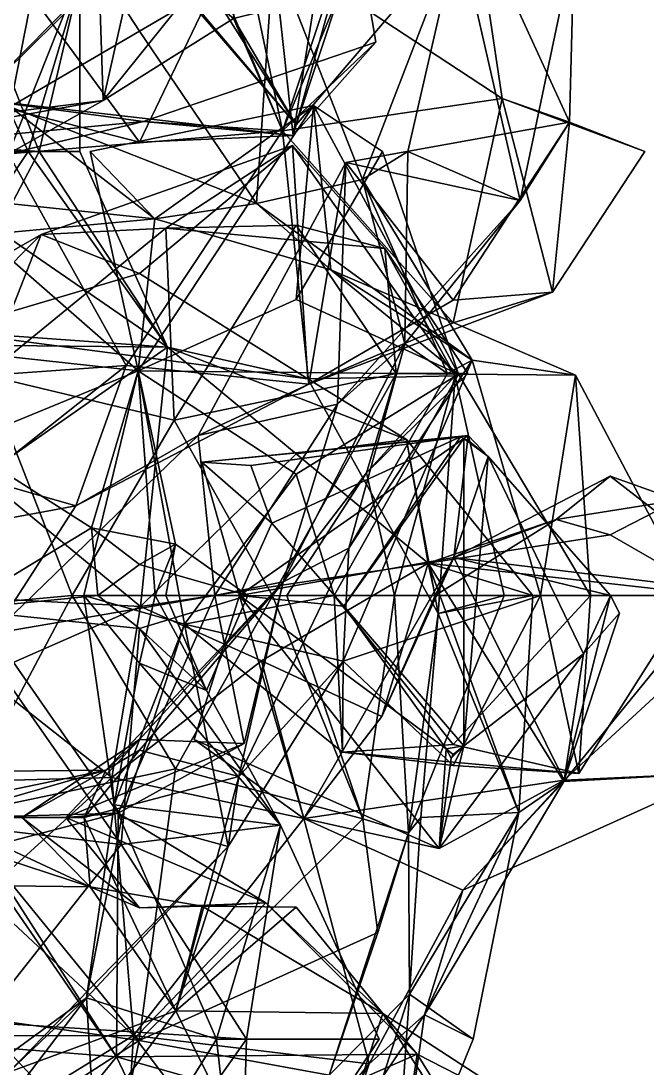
# Model space of a CAD drawing. Extents: x 290034 to 295698, y 4553723 to 4561693.
# Drawn here: x 294484.4 to 294534.7, y 4559047.2 to 4559131.2 of the extents above; entities that cross this region are included whole.
import ezdxf

# ---------------------------------------------------------------- set-up
doc = ezdxf.new("R2010")
doc.units = 0
doc.layers.add('Au_ppm_Pref_-_0_2', color=7, linetype='CONTINUOUS')

msp = doc.modelspace()

# ---------------------------------------------------------------- linework, layer by layer
at = {"layer": 'Au_ppm_Pref_-_0_2'}
for points in [[(294504.049, 4559142.521, 1887.945), (294493.946, 4559121.485, 1888.456), (294481.57, 4559138.291, 1888.799)], [(294504.049, 4559142.521, 1887.945), (294506.286, 4559122.025, 1882.459), (294493.946, 4559121.485, 1888.456)], [(294504.049, 4559142.521, 1887.945), (294508.908, 4559138.554, 1882.766), (294506.286, 4559122.025, 1882.459)], [(294486.884, 4559141.243, 1839.541), (294471.473, 4559135.359, 1837.601), (294483.584, 4559124.329, 1834.427)], [(294493.946, 4559130.393, 1837.972), (294486.884, 4559141.243, 1839.541), (294483.584, 4559124.329, 1834.427)], [(294504.713, 4559136.713, 1842.663), (294486.884, 4559141.243, 1839.541), (294493.946, 4559130.393, 1837.972)], [(294496.619, 4559138.554, 1859.009), (294520.898, 4559139.694, 1859.763), (294506.545, 4559122.886, 1859.725)], [(294505.439, 4559122.411, 1870.346), (294511.214, 4559139.666, 1876.82), (294498.616, 4559138.554, 1870.887)], [(294512.937, 4559129.515, 1876.827), (294511.214, 4559139.666, 1876.82), (294505.439, 4559122.411, 1870.346)], [(294506.286, 4559122.025, 1882.459), (294508.908, 4559138.554, 1882.766), (294511.214, 4559139.666, 1876.82)], [(294512.937, 4559129.515, 1876.827), (294506.286, 4559122.025, 1882.459), (294511.214, 4559139.666, 1876.82)], [(294510.081, 4559133.554, 1864.948), (294506.545, 4559122.886, 1859.725), (294520.898, 4559139.694, 1859.763)], [(294510.081, 4559133.554, 1864.948), (294520.898, 4559139.694, 1859.763), (294523.077, 4559124.996, 1866.342)], [(294523.077, 4559124.996, 1866.342), (294520.898, 4559139.694, 1859.763), (294528.499, 4559123.107, 1858.776)], [(294528.499, 4559123.107, 1858.776), (294520.898, 4559139.694, 1859.763), (294528.863, 4559137.47, 1853.689)], [(294476.69, 4559138.554, 1853.737), (294493.012, 4559137.232, 1859.009), (294478.56, 4559122.595, 1859.292)], [(294490.591, 4559138.554, 1869.306), (294482.314, 4559138.554, 1870.887), (294483.437, 4559120.567, 1869.846)], [(294491.046, 4559124.837, 1864.948), (294490.591, 4559138.554, 1869.306), (294483.437, 4559120.567, 1869.846)], [(294491.046, 4559124.837, 1864.948), (294502.08, 4559138.554, 1867.053), (294490.591, 4559138.554, 1869.306)], [(294491.046, 4559124.837, 1864.948), (294501.507, 4559131.429, 1864.948), (294502.08, 4559138.554, 1867.053)], [(294496.619, 4559138.554, 1859.009), (294506.545, 4559122.886, 1859.725), (294498.091, 4559132.693, 1859.009)], [(294505.439, 4559122.411, 1870.346), (294498.616, 4559138.554, 1870.887), (294502.08, 4559138.554, 1867.053)], [(294505.439, 4559122.411, 1870.346), (294502.08, 4559138.554, 1867.053), (294501.507, 4559131.429, 1864.948)], [(294511.874, 4559118.493, 1842.141), (294519.584, 4559138.491, 1847.048), (294504.713, 4559136.713, 1842.663)], [(294515.505, 4559120.736, 1847.13), (294519.584, 4559138.491, 1847.048), (294511.874, 4559118.493, 1842.141)], [(294515.505, 4559120.736, 1847.13), (294524.538, 4559116.819, 1853.044), (294519.584, 4559138.491, 1847.048)], [(294524.538, 4559116.819, 1853.044), (294528.863, 4559137.47, 1853.689), (294519.584, 4559138.491, 1847.048)], [(294478.56, 4559122.595, 1859.292), (294493.012, 4559137.232, 1859.009), (294493.946, 4559137.79, 1859.263)], [(294478.56, 4559122.595, 1859.292), (294493.946, 4559137.79, 1859.263), (294491.046, 4559124.837, 1864.948)], [(294480.166, 4559125.031, 1882.543), (294481.57, 4559138.291, 1888.799), (294493.946, 4559121.485, 1888.456)], [(294491.046, 4559124.837, 1864.948), (294493.946, 4559137.79, 1859.263), (294501.507, 4559131.429, 1864.948)], [(294493.946, 4559137.79, 1859.263), (294498.091, 4559132.693, 1859.009), (294506.545, 4559122.886, 1859.725)], [(294493.946, 4559137.79, 1859.263), (294506.545, 4559122.886, 1859.725), (294501.507, 4559131.429, 1864.948)], [(294528.863, 4559137.47, 1853.689), (294524.538, 4559116.819, 1853.044), (294528.499, 4559123.107, 1858.776)], [(294477.36, 4559120.736, 1908.403), (294477.894, 4559136.416, 1911.506), (294485.026, 4559120.736, 1908.257)], [(294477.894, 4559136.416, 1911.506), (294489.161, 4559134.668, 1906.523), (294485.026, 4559120.736, 1908.257)], [(294503.367, 4559116.577, 1836.689), (294504.713, 4559136.713, 1842.663), (294493.946, 4559130.393, 1837.972)], [(294503.367, 4559116.577, 1836.689), (294511.874, 4559118.493, 1842.141), (294504.713, 4559136.713, 1842.663)], [(294480.379, 4559134.802, 1902.291), (294471.033, 4559121.844, 1902.031), (294485.895, 4559120.736, 1904.379)], [(294489.161, 4559134.668, 1906.523), (294480.379, 4559134.802, 1902.291), (294485.895, 4559120.736, 1904.379)], [(294489.161, 4559134.668, 1906.523), (294489.17, 4559120.736, 1906.523), (294485.026, 4559120.736, 1908.257)], [(294489.17, 4559120.736, 1906.523), (294489.161, 4559134.668, 1906.523), (294485.895, 4559120.736, 1904.379)], [(294505.439, 4559122.411, 1870.346), (294501.507, 4559131.429, 1864.948), (294510.081, 4559133.554, 1864.948)], [(294501.507, 4559131.429, 1864.948), (294506.545, 4559122.886, 1859.725), (294510.081, 4559133.554, 1864.948)], [(294505.439, 4559122.411, 1870.346), (294510.081, 4559133.554, 1864.948), (294523.077, 4559124.996, 1866.342)], [(294503.367, 4559116.577, 1836.689), (294493.946, 4559130.393, 1837.972), (294483.584, 4559124.329, 1834.427)], [(294494.286, 4559123.16, 1876.476), (294506.286, 4559122.025, 1882.459), (294512.937, 4559129.515, 1876.827)], [(294494.286, 4559123.16, 1876.476), (294512.937, 4559129.515, 1876.827), (294505.439, 4559122.411, 1870.346)], [(294465.261, 4559120.372, 1877.2), (294480.166, 4559125.031, 1882.543), (294494.286, 4559123.16, 1876.476)], [(294506.286, 4559122.025, 1882.459), (294480.166, 4559125.031, 1882.543), (294493.946, 4559121.485, 1888.456)], [(294480.166, 4559125.031, 1882.543), (294506.286, 4559122.025, 1882.459), (294494.286, 4559123.16, 1876.476)], [(294523.077, 4559124.996, 1866.342), (294519.145, 4559106.998, 1869.527), (294505.439, 4559122.411, 1870.346)], [(294523.077, 4559124.996, 1866.342), (294527.129, 4559109.445, 1864.948), (294519.145, 4559106.998, 1869.527)], [(294523.077, 4559124.996, 1866.342), (294534.54, 4559120.736, 1864.948), (294527.129, 4559109.445, 1864.948)], [(294534.54, 4559120.736, 1864.948), (294523.077, 4559124.996, 1866.342), (294528.499, 4559123.107, 1858.776)], [(294491.046, 4559124.837, 1864.948), (294483.437, 4559120.567, 1869.846), (294468.347, 4559121.997, 1865.216)], [(294468.347, 4559121.997, 1865.216), (294478.56, 4559122.595, 1859.292), (294491.046, 4559124.837, 1864.948)], [(294495.184, 4559115.342, 1829.081), (294483.584, 4559124.329, 1834.427), (294469.385, 4559118.047, 1829.237)], [(294503.367, 4559116.577, 1836.689), (294483.584, 4559124.329, 1834.427), (294495.184, 4559115.342, 1829.081)], [(294490.003, 4559120.736, 1823.373), (294507.931, 4559124.443, 1823.296), (294495.184, 4559115.342, 1829.081)], [(294507.931, 4559124.443, 1823.296), (294490.003, 4559120.736, 1823.373), (294493.852, 4559103.139, 1823.271)], [(294506.545, 4559108.867, 1819.416), (294507.931, 4559124.443, 1823.296), (294493.852, 4559103.139, 1823.271)], [(294495.184, 4559115.342, 1829.081), (294507.931, 4559124.443, 1823.296), (294509.317, 4559111.246, 1830.782)], [(294513.472, 4559120.736, 1820.108), (294507.931, 4559124.443, 1823.296), (294506.545, 4559108.867, 1819.416)], [(294507.931, 4559124.443, 1823.296), (294519.571, 4559102.865, 1823.053), (294509.317, 4559111.246, 1830.782)], [(294507.931, 4559124.443, 1823.296), (294513.472, 4559120.736, 1820.108), (294519.571, 4559102.865, 1823.053)], [(294465.261, 4559120.372, 1877.2), (294494.286, 4559123.16, 1876.476), (294483.437, 4559120.567, 1869.846)], [(294494.286, 4559123.16, 1876.476), (294505.439, 4559122.411, 1870.346), (294483.437, 4559120.567, 1869.846)], [(294519.145, 4559108.8, 1860.969), (294528.499, 4559123.107, 1858.776), (294510.528, 4559119.863, 1859.009)], [(294524.538, 4559116.819, 1853.044), (294510.528, 4559119.863, 1859.009), (294528.499, 4559123.107, 1858.776)], [(294519.145, 4559108.8, 1860.969), (294527.129, 4559109.445, 1864.948), (294528.499, 4559123.107, 1858.776)], [(294527.129, 4559109.445, 1864.948), (294534.54, 4559120.736, 1864.948), (294528.499, 4559123.107, 1858.776)], [(294485.895, 4559120.736, 1904.379), (294471.033, 4559121.844, 1902.031), (294478.34, 4559106.306, 1900.195)], [(294483.437, 4559120.567, 1869.846), (294505.439, 4559122.411, 1870.346), (294492.897, 4559103.56, 1869.717)], [(294492.897, 4559103.56, 1869.717), (294505.439, 4559122.411, 1870.346), (294507.552, 4559102.07, 1865.231)], [(294505.439, 4559122.411, 1870.346), (294519.145, 4559106.998, 1869.527), (294507.552, 4559102.07, 1865.231)], [(294486.053, 4559114.08, 1894.645), (294506.234, 4559121.213, 1894.577), (294493.946, 4559110.958, 1897.325)], [(294486.053, 4559114.08, 1894.645), (294496.066, 4559114.59, 1889.755), (294506.234, 4559121.213, 1894.577)], [(294507.486, 4559102.478, 1900.69), (294493.946, 4559110.958, 1897.325), (294506.234, 4559121.213, 1894.577)], [(294496.066, 4559114.59, 1889.755), (294513.648, 4559112.962, 1888.705), (294506.234, 4559121.213, 1894.577)], [(294507.486, 4559102.478, 1900.69), (294506.234, 4559121.213, 1894.577), (294519.301, 4559102.731, 1894.704)], [(294519.301, 4559102.731, 1894.704), (294506.234, 4559121.213, 1894.577), (294513.648, 4559112.962, 1888.705)], [(294492.897, 4559103.56, 1869.717), (294469.878, 4559101.916, 1871.222), (294483.437, 4559120.567, 1869.846)], [(294477.36, 4559120.736, 1908.403), (294485.026, 4559120.736, 1908.257), (294481.347, 4559115.266, 1908.347)], [(294485.895, 4559120.736, 1904.379), (294478.34, 4559106.306, 1900.195), (294496.219, 4559105.037, 1907.002)], [(294481.347, 4559115.266, 1908.347), (294485.026, 4559120.736, 1908.257), (294496.219, 4559105.037, 1907.002)], [(294485.026, 4559120.736, 1908.257), (294489.17, 4559120.736, 1906.523), (294496.219, 4559105.037, 1907.002)], [(294489.17, 4559120.736, 1906.523), (294485.895, 4559120.736, 1904.379), (294496.219, 4559105.037, 1907.002)], [(294490.003, 4559120.736, 1823.373), (294495.184, 4559115.342, 1829.081), (294493.852, 4559103.139, 1823.271)], [(294513.472, 4559120.736, 1820.108), (294506.545, 4559108.867, 1819.416), (294519.571, 4559102.865, 1823.053)], [(294515.505, 4559120.736, 1847.13), (294511.874, 4559118.493, 1842.141), (294515.276, 4559105.311, 1847.609)], [(294524.538, 4559116.819, 1853.044), (294515.505, 4559120.736, 1847.13), (294515.276, 4559105.311, 1847.609)], [(294498.678, 4559097.946, 1859.945), (294507.552, 4559102.07, 1865.231), (294510.528, 4559119.863, 1859.009)], [(294510.528, 4559119.863, 1859.009), (294509.87, 4559100.468, 1853.959), (294498.678, 4559097.946, 1859.945)], [(294510.528, 4559119.863, 1859.009), (294507.552, 4559102.07, 1865.231), (294519.145, 4559108.8, 1860.969)], [(294510.528, 4559119.863, 1859.009), (294524.538, 4559116.819, 1853.044), (294509.87, 4559100.468, 1853.959)], [(294503.367, 4559116.577, 1836.689), (294520.682, 4559103.978, 1835.639), (294511.874, 4559118.493, 1842.141)], [(294515.276, 4559105.311, 1847.609), (294511.874, 4559118.493, 1842.141), (294518.698, 4559102.918, 1841.191)], [(294511.874, 4559118.493, 1842.141), (294520.682, 4559103.978, 1835.639), (294518.698, 4559102.918, 1841.191)], [(294495.184, 4559115.342, 1829.081), (294469.385, 4559118.047, 1829.237), (294481.347, 4559114.045, 1825.603)], [(294509.317, 4559111.246, 1830.782), (294503.367, 4559116.577, 1836.689), (294495.184, 4559115.342, 1829.081)], [(294503.367, 4559116.577, 1836.689), (294509.317, 4559111.246, 1830.782), (294520.682, 4559103.978, 1835.639)], [(294509.87, 4559100.468, 1853.959), (294524.538, 4559116.819, 1853.044), (294515.276, 4559105.311, 1847.609)], [(294467.294, 4559105.317, 1906.146), (294481.347, 4559115.266, 1908.347), (294496.219, 4559105.037, 1907.002)], [(294495.184, 4559115.342, 1829.081), (294481.347, 4559114.045, 1825.603), (294493.852, 4559103.139, 1823.271)], [(294486.053, 4559114.08, 1894.645), (294478.34, 4559106.306, 1900.195), (294467.6, 4559103.504, 1894.685)], [(294486.053, 4559114.08, 1894.645), (294467.6, 4559103.504, 1894.685), (294481.621, 4559102.785, 1888.755)], [(294481.347, 4559114.045, 1825.603), (294469.15, 4559105.838, 1822.188), (294493.852, 4559103.139, 1823.271)], [(294486.053, 4559114.08, 1894.645), (294493.946, 4559110.958, 1897.325), (294478.34, 4559106.306, 1900.195)], [(294486.053, 4559114.08, 1894.645), (294481.621, 4559102.785, 1888.755), (294496.066, 4559114.59, 1889.755)], [(294496.066, 4559114.59, 1889.755), (294481.621, 4559102.785, 1888.755), (294496.733, 4559099.165, 1885.331)], [(294496.066, 4559114.59, 1889.755), (294496.733, 4559099.165, 1885.331), (294506.545, 4559114.826, 1884.736)], [(294496.066, 4559114.59, 1889.755), (294506.545, 4559114.826, 1884.736), (294513.648, 4559112.962, 1888.705)], [(294506.545, 4559114.826, 1884.736), (294496.733, 4559099.165, 1885.331), (294514.558, 4559102.918, 1884.928)], [(294506.545, 4559114.826, 1884.736), (294514.558, 4559102.918, 1884.928), (294513.648, 4559112.962, 1888.705)], [(294520.318, 4559102.918, 1888.705), (294519.301, 4559102.731, 1894.704), (294513.648, 4559112.962, 1888.705)], [(294520.318, 4559102.918, 1888.705), (294513.648, 4559112.962, 1888.705), (294514.558, 4559102.918, 1884.928)], [(294478.34, 4559106.306, 1900.195), (294493.946, 4559110.958, 1897.325), (294507.486, 4559102.478, 1900.69)], [(294528.968, 4559102.784, 1828.829), (294520.682, 4559103.978, 1835.639), (294509.317, 4559111.246, 1830.782)], [(294528.968, 4559102.784, 1828.829), (294509.317, 4559111.246, 1830.782), (294519.571, 4559102.865, 1823.053)], [(294519.145, 4559108.8, 1860.969), (294507.552, 4559102.07, 1865.231), (294527.129, 4559109.445, 1864.948)], [(294527.129, 4559109.445, 1864.948), (294507.552, 4559102.07, 1865.231), (294519.145, 4559106.998, 1869.527)], [(294506.545, 4559108.867, 1819.416), (294493.852, 4559103.139, 1823.271), (294519.571, 4559102.865, 1823.053)], [(294493.852, 4559103.139, 1823.271), (294469.15, 4559105.838, 1822.188), (294479.546, 4559097.239, 1818.478)], [(294478.34, 4559106.306, 1900.195), (294507.486, 4559102.478, 1900.69), (294496.219, 4559105.037, 1907.002)], [(294467.294, 4559105.317, 1906.146), (294496.219, 4559105.037, 1907.002), (294481.347, 4559094.661, 1909.71)], [(294481.347, 4559094.661, 1909.71), (294496.219, 4559105.037, 1907.002), (294494.031, 4559084.2, 1912.111)], [(294494.031, 4559084.2, 1912.111), (294496.219, 4559105.037, 1907.002), (294506.545, 4559096.464, 1910.311)], [(294506.545, 4559096.464, 1910.311), (294496.219, 4559105.037, 1907.002), (294515.4, 4559097.622, 1906.523)], [(294496.219, 4559105.037, 1907.002), (294507.486, 4559102.478, 1900.69), (294515.4, 4559097.622, 1906.523)], [(294505.485, 4559086.189, 1847.226), (294509.87, 4559100.468, 1853.959), (294515.276, 4559105.311, 1847.609)], [(294505.485, 4559086.189, 1847.226), (294515.276, 4559105.311, 1847.609), (294510.775, 4559088.9, 1841.191)], [(294515.276, 4559105.311, 1847.609), (294518.698, 4559102.918, 1841.191), (294510.775, 4559088.9, 1841.191)], [(294510.775, 4559088.9, 1841.191), (294520.682, 4559103.978, 1835.639), (294510.319, 4559079.82, 1835.27)], [(294510.319, 4559079.82, 1835.27), (294520.682, 4559103.978, 1835.639), (294526.153, 4559085.1, 1834.824)], [(294510.775, 4559088.9, 1841.191), (294518.698, 4559102.918, 1841.191), (294520.682, 4559103.978, 1835.639)], [(294526.153, 4559085.1, 1834.824), (294520.682, 4559103.978, 1835.639), (294528.968, 4559102.784, 1828.829)], [(294481.347, 4559094.441, 1867.774), (294469.878, 4559101.916, 1871.222), (294492.897, 4559103.56, 1869.717)], [(294493.852, 4559103.139, 1823.271), (294479.546, 4559097.239, 1818.478), (294490.116, 4559090.517, 1817.433)], [(294488.856, 4559092.3, 1864.948), (294481.347, 4559094.441, 1867.774), (294492.897, 4559103.56, 1869.717)], [(294507.552, 4559102.07, 1865.231), (294488.856, 4559092.3, 1864.948), (294492.897, 4559103.56, 1869.717)], [(294493.852, 4559103.139, 1823.271), (294489.478, 4559085.1, 1823.373), (294497.565, 4559082.782, 1828.379)], [(294493.852, 4559103.139, 1823.271), (294495.224, 4559085.1, 1818.036), (294489.478, 4559085.1, 1823.373)], [(294496.851, 4559089.208, 1817.433), (294493.852, 4559103.139, 1823.271), (294490.116, 4559090.517, 1817.433)], [(294506.545, 4559094.831, 1826.616), (294493.852, 4559103.139, 1823.271), (294497.565, 4559082.782, 1828.379)], [(294506.545, 4559094.831, 1826.616), (294519.571, 4559102.865, 1823.053), (294493.852, 4559103.139, 1823.271)], [(294495.224, 4559085.1, 1818.036), (294493.852, 4559103.139, 1823.271), (294496.851, 4559089.208, 1817.433)], [(294481.621, 4559102.785, 1888.755), (294472.149, 4559083.585, 1889.571), (294488.541, 4559085.1, 1886.157)], [(294481.621, 4559102.785, 1888.755), (294488.541, 4559085.1, 1886.157), (294496.733, 4559099.165, 1885.331)], [(294504.641, 4559085.077, 1885.551), (294514.558, 4559102.918, 1884.928), (294496.733, 4559099.165, 1885.331)], [(294504.641, 4559085.077, 1885.551), (294512.193, 4559094.931, 1888.705), (294514.558, 4559102.918, 1884.928)], [(294506.545, 4559094.831, 1826.616), (294509.6, 4559085.1, 1824.812), (294519.571, 4559102.865, 1823.053)], [(294507.486, 4559102.478, 1900.69), (294519.301, 4559102.731, 1894.704), (294517.936, 4559083.656, 1900.905)], [(294517.936, 4559083.656, 1900.905), (294515.4, 4559097.622, 1906.523), (294507.486, 4559102.478, 1900.69)], [(294530.179, 4559085.1, 1824.111), (294519.571, 4559102.865, 1823.053), (294509.6, 4559085.1, 1824.812)], [(294512.193, 4559094.931, 1888.705), (294519.301, 4559102.731, 1894.704), (294520.318, 4559102.918, 1888.705)], [(294512.193, 4559094.931, 1888.705), (294520.318, 4559102.918, 1888.705), (294514.558, 4559102.918, 1884.928)], [(294519.301, 4559102.731, 1894.704), (294512.193, 4559094.931, 1888.705), (294514.441, 4559085.1, 1890.922)], [(294523.228, 4559085.1, 1894.645), (294519.301, 4559102.731, 1894.704), (294514.441, 4559085.1, 1890.922)], [(294517.936, 4559083.656, 1900.905), (294519.301, 4559102.731, 1894.704), (294523.228, 4559085.1, 1894.645)], [(294528.968, 4559102.784, 1828.829), (294519.571, 4559102.865, 1823.053), (294530.179, 4559085.1, 1824.111)], [(294528.968, 4559102.784, 1828.829), (294538.301, 4559085.1, 1829.312), (294526.153, 4559085.1, 1834.824)], [(294528.968, 4559102.784, 1828.829), (294530.179, 4559085.1, 1824.111), (294538.301, 4559085.1, 1829.312)], [(294488.856, 4559092.3, 1864.948), (294507.552, 4559102.07, 1865.231), (294498.678, 4559097.946, 1859.945)], [(294498.678, 4559097.946, 1859.945), (294509.87, 4559100.468, 1853.959), (294500.019, 4559085.1, 1854.098)], [(294505.485, 4559086.189, 1847.226), (294500.019, 4559085.1, 1854.098), (294509.87, 4559100.468, 1853.959)], [(294504.641, 4559085.077, 1885.551), (294496.733, 4559099.165, 1885.331), (294488.541, 4559085.1, 1886.157)], [(294490.116, 4559090.517, 1817.433), (294479.546, 4559097.239, 1818.478), (294479.288, 4559083.969, 1812.842)], [(294488.856, 4559092.3, 1864.948), (294498.678, 4559097.946, 1859.945), (294482.2, 4559082.052, 1860.143)], [(294498.678, 4559097.946, 1859.945), (294500.019, 4559085.1, 1854.098), (294482.2, 4559082.052, 1860.143)], [(294498.974, 4559095.807, 1930.281), (294520.354, 4559097.943, 1929.779), (294519.728, 4559097.823, 1929.956)], [(294520.354, 4559097.943, 1929.779), (294498.974, 4559095.807, 1930.281), (294501.983, 4559085.101, 1930.284)], [(294519.728, 4559097.823, 1929.956), (294502.893, 4559095.535, 1932.037), (294498.974, 4559095.807, 1930.281)], [(294520.354, 4559097.943, 1929.779), (294501.983, 4559085.101, 1930.284), (294519.211, 4559088.133, 1923.615)], [(294502.893, 4559095.535, 1932.037), (294519.728, 4559097.823, 1929.956), (294504.58, 4559090.896, 1932.214)], [(294504.58, 4559090.896, 1932.214), (294519.728, 4559097.823, 1929.956), (294510.373, 4559084.238, 1932.087)], [(294515.4, 4559097.622, 1906.523), (294517.127, 4559087.692, 1912.54), (294506.545, 4559096.464, 1910.311)], [(294519.728, 4559097.823, 1929.956), (294520, 4559097.69, 1929.936), (294510.373, 4559084.238, 1932.087)], [(294520, 4559073.013, 1931.889), (294510.373, 4559084.238, 1932.087), (294520, 4559097.69, 1929.936)], [(294525.534, 4559085.1, 1906.523), (294517.127, 4559087.692, 1912.54), (294515.4, 4559097.622, 1906.523)], [(294525.534, 4559085.1, 1906.523), (294515.4, 4559097.622, 1906.523), (294517.936, 4559083.656, 1900.905)], [(294520.354, 4559097.943, 1929.779), (294519.211, 4559088.133, 1923.615), (294521.964, 4559096.257, 1929.801)], [(294520, 4559097.69, 1929.936), (294519.728, 4559097.823, 1929.956), (294520.354, 4559097.943, 1929.779)], [(294520.357, 4559097.537, 1929.903), (294520, 4559097.69, 1929.936), (294520.354, 4559097.943, 1929.779)], [(294520.357, 4559097.537, 1929.903), (294521.964, 4559096.257, 1929.801), (294520, 4559097.69, 1929.936)], [(294521.964, 4559096.257, 1929.801), (294520, 4559073.013, 1931.889), (294520, 4559097.69, 1929.936)], [(294520.354, 4559097.943, 1929.779), (294521.964, 4559096.257, 1929.801), (294520.357, 4559097.537, 1929.903)], [(294494.031, 4559084.2, 1912.111), (294506.545, 4559096.464, 1910.311), (294517.127, 4559087.692, 1912.54)], [(294498.974, 4559095.807, 1930.281), (294502.893, 4559095.535, 1932.037), (294504.58, 4559090.896, 1932.214)], [(294498.974, 4559095.807, 1930.281), (294504.58, 4559090.896, 1932.214), (294501.983, 4559085.101, 1930.284)], [(294521.964, 4559096.257, 1929.801), (294519.211, 4559088.133, 1923.615), (294531.786, 4559085.088, 1929.444)], [(294521.964, 4559096.257, 1929.801), (294529.6, 4559080.411, 1930.091), (294520, 4559073.013, 1931.889)], [(294531.786, 4559085.088, 1929.444), (294529.6, 4559080.411, 1930.091), (294521.964, 4559096.257, 1929.801)], [(294506.545, 4559094.831, 1826.616), (294497.565, 4559082.782, 1828.379), (294509.6, 4559085.1, 1824.812)], [(294504.641, 4559085.077, 1885.551), (294505.78, 4559085.1, 1888.705), (294512.193, 4559094.931, 1888.705)], [(294514.441, 4559085.1, 1890.922), (294512.193, 4559094.931, 1888.705), (294505.78, 4559085.1, 1888.705)], [(294481.347, 4559094.661, 1909.71), (294494.031, 4559084.2, 1912.111), (294469.499, 4559085.489, 1912.605)], [(294472.234, 4559089.207, 1863.386), (294481.347, 4559094.441, 1867.774), (294488.856, 4559092.3, 1864.948)], [(294527.424, 4559091.209, 1918.402), (294531.744, 4559094.669, 1921.591), (294519.211, 4559088.133, 1923.615)], [(294531.744, 4559094.669, 1921.591), (294544.155, 4559085.1, 1921.678), (294519.211, 4559088.133, 1923.615)], [(294527.424, 4559091.209, 1918.402), (294537.146, 4559092.74, 1918.402), (294531.744, 4559094.669, 1921.591)], [(294537.146, 4559092.74, 1918.402), (294544.155, 4559085.1, 1921.678), (294531.744, 4559094.669, 1921.591)], [(294472.234, 4559089.207, 1863.386), (294488.856, 4559092.3, 1864.948), (294482.2, 4559082.052, 1860.143)], [(294537.146, 4559092.74, 1918.402), (294527.424, 4559091.209, 1918.402), (294531.744, 4559089.967, 1916.779)], [(294537.146, 4559092.74, 1918.402), (294531.744, 4559089.967, 1916.779), (294540.201, 4559085.1, 1913.97)], [(294490.116, 4559090.517, 1817.433), (294479.288, 4559083.969, 1812.842), (294490.61, 4559085.1, 1815.861)], [(294496.851, 4559089.208, 1817.433), (294490.116, 4559090.517, 1817.433), (294493.946, 4559087.586, 1816.605)], [(294490.116, 4559090.517, 1817.433), (294490.61, 4559085.1, 1815.861), (294493.946, 4559087.586, 1816.605)], [(294510.373, 4559084.238, 1932.087), (294501.983, 4559085.101, 1930.284), (294504.58, 4559090.896, 1932.214)], [(294517.708, 4559085.1, 1918.402), (294517.127, 4559087.692, 1912.54), (294527.424, 4559091.209, 1918.402)], [(294527.424, 4559091.209, 1918.402), (294517.127, 4559087.692, 1912.54), (294531.744, 4559089.967, 1916.779)], [(294517.708, 4559085.1, 1918.402), (294527.424, 4559091.209, 1918.402), (294519.211, 4559088.133, 1923.615)], [(294531.744, 4559089.967, 1916.779), (294517.127, 4559087.692, 1912.54), (294540.201, 4559085.1, 1913.97)], [(294496.851, 4559089.208, 1817.433), (294493.946, 4559087.586, 1816.605), (294502.664, 4559085.1, 1813.324)], [(294495.224, 4559085.1, 1818.036), (294496.851, 4559089.208, 1817.433), (294496.064, 4559085.1, 1817.433)], [(294496.851, 4559089.208, 1817.433), (294502.664, 4559085.1, 1813.324), (294496.064, 4559085.1, 1817.433)], [(294505.485, 4559086.189, 1847.226), (294510.775, 4559088.9, 1841.191), (294501.923, 4559070.56, 1839.879)], [(294510.775, 4559088.9, 1841.191), (294510.319, 4559079.82, 1835.27), (294501.923, 4559070.56, 1839.879)], [(294501.983, 4559085.101, 1930.284), (294507.154, 4559067.203, 1924.598), (294519.211, 4559088.133, 1923.615)], [(294513.419, 4559075.379, 1918.402), (294519.211, 4559088.133, 1923.615), (294507.154, 4559067.203, 1924.598)], [(294517.708, 4559085.1, 1918.402), (294519.211, 4559088.133, 1923.615), (294513.419, 4559075.379, 1918.402)], [(294531.786, 4559085.088, 1929.444), (294519.211, 4559088.133, 1923.615), (294528.072, 4559070.28, 1923.919)], [(294519.211, 4559088.133, 1923.615), (294544.155, 4559085.1, 1921.678), (294528.072, 4559070.28, 1923.919)], [(294493.946, 4559087.586, 1816.605), (294490.61, 4559085.1, 1815.861), (294502.664, 4559085.1, 1813.324)], [(294503.749, 4559079.856, 1917.972), (294494.031, 4559084.2, 1912.111), (294517.127, 4559087.692, 1912.54)], [(294513.419, 4559075.379, 1918.402), (294503.749, 4559079.856, 1917.972), (294517.127, 4559087.692, 1912.54)], [(294513.419, 4559075.379, 1918.402), (294517.127, 4559087.692, 1912.54), (294517.708, 4559085.1, 1918.402)], [(294524.41, 4559067.673, 1906.14), (294517.127, 4559087.692, 1912.54), (294525.534, 4559085.1, 1906.523)], [(294517.127, 4559087.692, 1912.54), (294524.41, 4559067.673, 1906.14), (294528.023, 4559070.162, 1913.024)], [(294517.127, 4559087.692, 1912.54), (294528.023, 4559070.162, 1913.024), (294540.201, 4559085.1, 1913.97)], [(294481.347, 4559078.648, 1916.251), (294469.499, 4559085.489, 1912.605), (294494.031, 4559084.2, 1912.111)], [(294505.485, 4559086.189, 1847.226), (294491.264, 4559071.076, 1847.13), (294493.946, 4559073.522, 1849.21)], [(294505.485, 4559086.189, 1847.226), (294493.946, 4559072.669, 1845.334), (294491.264, 4559071.076, 1847.13)], [(294505.485, 4559086.189, 1847.226), (294493.946, 4559073.522, 1849.21), (294502.351, 4559073.214, 1853.069)], [(294505.485, 4559086.189, 1847.226), (294501.923, 4559070.56, 1839.879), (294493.946, 4559072.669, 1845.334)], [(294505.485, 4559086.189, 1847.226), (294502.351, 4559073.214, 1853.069), (294500.019, 4559085.1, 1854.098)], [(294472.149, 4559083.585, 1889.571), (294479.15, 4559067.463, 1887.861), (294488.541, 4559085.1, 1886.157)], [(294488.541, 4559085.1, 1886.157), (294479.15, 4559067.463, 1887.861), (294496.86, 4559071.178, 1885.438)], [(294493.946, 4559082.441, 1816.547), (294490.61, 4559085.1, 1815.861), (294479.288, 4559083.969, 1812.842)], [(294492.236, 4559067.624, 1857.951), (294482.2, 4559082.052, 1860.143), (294500.019, 4559085.1, 1854.098)], [(294504.641, 4559085.077, 1885.551), (294488.541, 4559085.1, 1886.157), (294496.86, 4559071.178, 1885.438)], [(294491.933, 4559068.295, 1823.658), (294497.565, 4559082.782, 1828.379), (294489.478, 4559085.1, 1823.373)], [(294489.478, 4559085.1, 1823.373), (294495.224, 4559085.1, 1818.036), (294493.946, 4559079.667, 1819.245)], [(294489.478, 4559085.1, 1823.373), (294493.946, 4559079.667, 1819.245), (294491.933, 4559068.295, 1823.658)], [(294502.664, 4559085.1, 1813.324), (294490.61, 4559085.1, 1815.861), (294493.946, 4559082.441, 1816.547)], [(294502.351, 4559073.214, 1853.069), (294492.236, 4559067.624, 1857.951), (294500.019, 4559085.1, 1854.098)], [(294495.224, 4559085.1, 1818.036), (294499.344, 4559077.466, 1817.433), (294493.946, 4559079.667, 1819.245)], [(294499.344, 4559077.466, 1817.433), (294502.664, 4559085.1, 1813.324), (294493.946, 4559082.441, 1816.547)], [(294495.224, 4559085.1, 1818.036), (294496.064, 4559085.1, 1817.433), (294499.344, 4559077.466, 1817.433)], [(294499.344, 4559077.466, 1817.433), (294496.064, 4559085.1, 1817.433), (294502.664, 4559085.1, 1813.324)], [(294504.641, 4559085.077, 1885.551), (294496.86, 4559071.178, 1885.438), (294511.88, 4559067.171, 1887.409)], [(294510.252, 4559072.525, 1829.312), (294509.6, 4559085.1, 1824.812), (294497.565, 4559082.782, 1828.379)], [(294498.36, 4559073.524, 1930.281), (294501.983, 4559085.101, 1930.284), (294518.012, 4559064.794, 1930.594)], [(294501.983, 4559085.101, 1930.284), (294498.36, 4559073.524, 1930.281), (294507.154, 4559067.203, 1924.598)], [(294518.588, 4559072.772, 1932.068), (294501.983, 4559085.101, 1930.284), (294510.373, 4559084.238, 1932.087)], [(294518.012, 4559064.794, 1930.594), (294501.983, 4559085.101, 1930.284), (294518.588, 4559072.772, 1932.068)], [(294504.641, 4559085.077, 1885.551), (294511.88, 4559067.171, 1887.409), (294505.78, 4559085.1, 1888.705)], [(294514.441, 4559085.1, 1890.922), (294505.78, 4559085.1, 1888.705), (294511.88, 4559067.171, 1887.409)], [(294510.252, 4559072.525, 1829.312), (294519.145, 4559073.127, 1825.321), (294509.6, 4559085.1, 1824.812)], [(294530.179, 4559085.1, 1824.111), (294509.6, 4559085.1, 1824.812), (294519.145, 4559073.127, 1825.321)], [(294519.145, 4559071.438, 1833.866), (294510.319, 4559079.82, 1835.27), (294526.153, 4559085.1, 1834.824)], [(294515.556, 4559066.049, 1894.695), (294514.441, 4559085.1, 1890.922), (294511.88, 4559067.171, 1887.409)], [(294515.556, 4559066.049, 1894.695), (294523.228, 4559085.1, 1894.645), (294514.441, 4559085.1, 1890.922)], [(294515.556, 4559066.049, 1894.695), (294517.936, 4559083.656, 1900.905), (294523.228, 4559085.1, 1894.645)], [(294524.41, 4559067.673, 1906.14), (294525.534, 4559085.1, 1906.523), (294517.936, 4559083.656, 1900.905)], [(294529.245, 4559070.816, 1829.312), (294519.145, 4559071.438, 1833.866), (294526.153, 4559085.1, 1834.824)], [(294529.245, 4559070.816, 1829.312), (294530.179, 4559085.1, 1824.111), (294519.145, 4559073.127, 1825.321)], [(294538.301, 4559085.1, 1829.312), (294529.245, 4559070.816, 1829.312), (294526.153, 4559085.1, 1834.824)], [(294540.797, 4559070.87, 1918.402), (294540.201, 4559085.1, 1913.97), (294528.023, 4559070.162, 1913.024)], [(294540.797, 4559070.87, 1918.402), (294528.072, 4559070.28, 1923.919), (294544.155, 4559085.1, 1921.678)], [(294531.786, 4559085.088, 1929.444), (294528.072, 4559070.28, 1923.919), (294532.492, 4559083.664, 1929.468)], [(294529.245, 4559070.816, 1829.312), (294538.301, 4559085.1, 1829.312), (294530.179, 4559085.1, 1824.111)], [(294532.492, 4559083.664, 1929.468), (294529.6, 4559080.411, 1930.091), (294531.786, 4559085.088, 1929.444)], [(294479.288, 4559083.969, 1812.842), (294468.495, 4559067.937, 1812.501), (294492.498, 4559065.111, 1812.9)], [(294493.946, 4559082.441, 1816.547), (294479.288, 4559083.969, 1812.842), (294492.498, 4559065.111, 1812.9)], [(294494.031, 4559084.2, 1912.111), (294491.73, 4559070.49, 1919.733), (294481.347, 4559078.648, 1916.251)], [(294503.749, 4559079.856, 1917.972), (294491.73, 4559070.49, 1919.733), (294494.031, 4559084.2, 1912.111)], [(294510.373, 4559084.238, 1932.087), (294520, 4559073.013, 1931.889), (294518.588, 4559072.772, 1932.068)], [(294515.556, 4559066.049, 1894.695), (294516.547, 4559067.282, 1900.584), (294517.936, 4559083.656, 1900.905)], [(294516.547, 4559067.282, 1900.584), (294524.41, 4559067.673, 1906.14), (294517.936, 4559083.656, 1900.905)], [(294528.072, 4559070.28, 1923.919), (294529.6, 4559080.411, 1930.091), (294532.492, 4559083.664, 1929.468)], [(294492.545, 4559067.282, 1829.312), (294497.565, 4559082.782, 1828.379), (294491.933, 4559068.295, 1823.658)], [(294493.946, 4559082.441, 1816.547), (294492.498, 4559065.111, 1812.9), (294505.281, 4559066.658, 1817.433)], [(294501.075, 4559064.944, 1834.492), (294497.565, 4559082.782, 1828.379), (294492.545, 4559067.282, 1829.312)], [(294493.946, 4559082.441, 1816.547), (294505.281, 4559066.658, 1817.433), (294499.344, 4559077.466, 1817.433)], [(294510.319, 4559079.82, 1835.27), (294497.565, 4559082.782, 1828.379), (294501.075, 4559064.944, 1834.492)], [(294510.319, 4559079.82, 1835.27), (294510.252, 4559072.525, 1829.312), (294497.565, 4559082.782, 1828.379)], [(294492.236, 4559067.624, 1857.951), (294480.201, 4559067.282, 1853.609), (294482.2, 4559082.052, 1860.143)], [(294529.6, 4559080.411, 1930.091), (294518.012, 4559064.794, 1930.594), (294520, 4559073.013, 1931.889)], [(294528.072, 4559070.28, 1923.919), (294518.012, 4559064.794, 1930.594), (294529.6, 4559080.411, 1930.091)], [(294503.749, 4559079.856, 1917.972), (294507.154, 4559067.203, 1924.598), (294491.73, 4559070.49, 1919.733)], [(294493.946, 4559079.667, 1819.245), (294505.281, 4559066.658, 1817.433), (294491.933, 4559068.295, 1823.658)], [(294493.946, 4559079.667, 1819.245), (294499.344, 4559077.466, 1817.433), (294505.281, 4559066.658, 1817.433)], [(294501.923, 4559070.56, 1839.879), (294510.319, 4559079.82, 1835.27), (294501.075, 4559064.944, 1834.492)], [(294513.419, 4559075.379, 1918.402), (294507.154, 4559067.203, 1924.598), (294503.749, 4559079.856, 1917.972)], [(294510.252, 4559072.525, 1829.312), (294510.319, 4559079.82, 1835.27), (294519.145, 4559071.438, 1833.866)], [(294491.73, 4559070.49, 1919.733), (294468.675, 4559069.863, 1919.379), (294481.347, 4559078.648, 1916.251)], [(294491.264, 4559071.076, 1847.13), (294484.507, 4559067.282, 1851.58), (294493.946, 4559073.522, 1849.21)], [(294493.946, 4559073.522, 1849.21), (294484.507, 4559067.282, 1851.58), (294488.039, 4559067.282, 1853.069)], [(294493.946, 4559073.522, 1849.21), (294488.039, 4559067.282, 1853.069), (294502.351, 4559073.214, 1853.069)], [(294502.351, 4559073.214, 1853.069), (294488.039, 4559067.282, 1853.069), (294492.236, 4559067.624, 1857.951)], [(294498.36, 4559073.524, 1930.281), (294518.012, 4559064.794, 1930.594), (294507.154, 4559067.203, 1924.598)], [(294510.252, 4559072.525, 1829.312), (294529.245, 4559070.816, 1829.312), (294519.145, 4559073.127, 1825.321)], [(294518.012, 4559064.794, 1930.594), (294518.977, 4559072.044, 1932.036), (294520, 4559073.013, 1931.889)], [(294518.588, 4559072.772, 1932.068), (294520, 4559073.013, 1931.889), (294519.152, 4559072.324, 1932.04)], [(294520, 4559073.013, 1931.889), (294518.977, 4559072.044, 1932.036), (294519.152, 4559072.324, 1932.04)], [(294491.264, 4559071.076, 1847.13), (294493.946, 4559072.669, 1845.334), (294489.525, 4559067.282, 1845.046)], [(294489.525, 4559067.282, 1845.046), (294493.946, 4559072.669, 1845.334), (294501.923, 4559070.56, 1839.879)], [(294529.245, 4559070.816, 1829.312), (294510.252, 4559072.525, 1829.312), (294519.145, 4559071.438, 1833.866)], [(294518.012, 4559064.794, 1930.594), (294518.588, 4559072.772, 1932.068), (294518.977, 4559072.044, 1932.036)], [(294519.152, 4559072.324, 1932.04), (294518.977, 4559072.044, 1932.036), (294518.588, 4559072.772, 1932.068)], [(294493.941, 4559049.378, 1888.687), (294496.86, 4559071.178, 1885.438), (294479.15, 4559067.463, 1887.861)], [(294496.86, 4559071.178, 1885.438), (294493.941, 4559049.378, 1888.687), (294511.88, 4559067.171, 1887.409)], [(294491.73, 4559070.49, 1919.733), (294481.347, 4559061.074, 1922.272), (294468.675, 4559069.863, 1919.379)], [(294491.264, 4559071.076, 1847.13), (294471.301, 4559070.893, 1847.13), (294478.037, 4559067.282, 1851.509)], [(294491.264, 4559071.076, 1847.13), (294472.992, 4559067.282, 1845.129), (294471.301, 4559070.893, 1847.13)], [(294491.264, 4559071.076, 1847.13), (294489.525, 4559067.282, 1845.046), (294472.992, 4559067.282, 1845.129)], [(294491.264, 4559071.076, 1847.13), (294478.037, 4559067.282, 1851.509), (294484.507, 4559067.282, 1851.58)], [(294491.73, 4559070.49, 1919.733), (294493.483, 4559049.768, 1924.784), (294481.347, 4559061.074, 1922.272)], [(294489.525, 4559067.282, 1845.046), (294501.923, 4559070.56, 1839.879), (294496.867, 4559051.752, 1841.178)], [(294491.73, 4559070.49, 1919.733), (294507.154, 4559067.203, 1924.598), (294493.483, 4559049.768, 1924.784)], [(294501.075, 4559064.944, 1834.492), (294496.867, 4559051.752, 1841.178), (294501.923, 4559070.56, 1839.879)], [(294540.797, 4559070.87, 1918.402), (294519.923, 4559061.431, 1918.112), (294528.072, 4559070.28, 1923.919)], [(294519.923, 4559061.431, 1918.112), (294540.797, 4559070.87, 1918.402), (294528.023, 4559070.162, 1913.024)], [(294528.072, 4559070.28, 1923.919), (294519.923, 4559061.431, 1918.112), (294507.154, 4559067.203, 1924.598)], [(294528.072, 4559070.28, 1923.919), (294507.154, 4559067.203, 1924.598), (294518.012, 4559064.794, 1930.594)], [(294528.023, 4559070.162, 1913.024), (294516.855, 4559051.423, 1912.141), (294519.923, 4559061.431, 1918.112)], [(294524.41, 4559067.673, 1906.14), (294516.855, 4559051.423, 1912.141), (294528.023, 4559070.162, 1913.024)], [(294481.211, 4559050.838, 1812.987), (294492.498, 4559065.111, 1812.9), (294468.495, 4559067.937, 1812.501)], [(294500.154, 4559049.464, 1822.643), (294489.703, 4559052.786, 1829.399), (294491.933, 4559068.295, 1823.658)], [(294492.545, 4559067.282, 1829.312), (294491.933, 4559068.295, 1823.658), (294489.703, 4559052.786, 1829.399)], [(294500.154, 4559049.464, 1822.643), (294491.933, 4559068.295, 1823.658), (294505.281, 4559066.658, 1817.433)], [(294471.317, 4559052.573, 1890.953), (294493.941, 4559049.378, 1888.687), (294479.15, 4559067.463, 1887.861)], [(294489.995, 4559061.694, 1847.13), (294478.037, 4559067.282, 1851.509), (294472.532, 4559061.931, 1847.13)], [(294489.995, 4559061.694, 1847.13), (294472.532, 4559061.931, 1847.13), (294472.992, 4559067.282, 1845.129)], [(294489.995, 4559061.694, 1847.13), (294472.992, 4559067.282, 1845.129), (294489.525, 4559067.282, 1845.046)], [(294489.995, 4559061.694, 1847.13), (294484.507, 4559067.282, 1851.58), (294478.037, 4559067.282, 1851.509)], [(294492.236, 4559067.624, 1857.951), (294481.347, 4559064.793, 1853.899), (294480.201, 4559067.282, 1853.609)], [(294492.236, 4559067.624, 1857.951), (294492.124, 4559048.062, 1854.868), (294481.347, 4559064.793, 1853.899)], [(294493.946, 4559060.021, 1849.55), (294484.507, 4559067.282, 1851.58), (294489.995, 4559061.694, 1847.13)], [(294493.946, 4559060.021, 1849.55), (294488.039, 4559067.282, 1853.069), (294484.507, 4559067.282, 1851.58)], [(294488.039, 4559067.282, 1853.069), (294504.094, 4559060.412, 1851.935), (294492.236, 4559067.624, 1857.951)], [(294493.946, 4559060.021, 1849.55), (294504.094, 4559060.412, 1851.935), (294488.039, 4559067.282, 1853.069)], [(294489.995, 4559061.694, 1847.13), (294489.525, 4559067.282, 1845.046), (294496.867, 4559051.752, 1841.178)], [(294489.703, 4559052.786, 1829.399), (294501.075, 4559064.944, 1834.492), (294492.545, 4559067.282, 1829.312)], [(294504.094, 4559060.412, 1851.935), (294492.124, 4559048.062, 1854.868), (294492.236, 4559067.624, 1857.951)], [(294507.154, 4559067.203, 1924.598), (294512.394, 4559047.498, 1919.335), (294493.483, 4559049.768, 1924.784)], [(294511.88, 4559067.171, 1887.409), (294493.941, 4559049.378, 1888.687), (294513.086, 4559058.033, 1888.705)], [(294519.923, 4559061.431, 1918.112), (294512.394, 4559047.498, 1919.335), (294507.154, 4559067.203, 1924.598)], [(294515.556, 4559066.049, 1894.695), (294511.88, 4559067.171, 1887.409), (294513.086, 4559058.033, 1888.705)], [(294515.556, 4559066.049, 1894.695), (294515.65, 4559053.084, 1901.727), (294516.547, 4559067.282, 1900.584)], [(294520.745, 4559049.464, 1906.523), (294524.41, 4559067.673, 1906.14), (294515.65, 4559053.084, 1901.727)], [(294515.65, 4559053.084, 1901.727), (294524.41, 4559067.673, 1906.14), (294516.547, 4559067.282, 1900.584)], [(294516.855, 4559051.423, 1912.141), (294524.41, 4559067.673, 1906.14), (294520.745, 4559049.464, 1906.523)], [(294505.281, 4559066.658, 1817.433), (294492.498, 4559065.111, 1812.9), (294502.557, 4559049.464, 1813.374)], [(294500.154, 4559049.464, 1822.643), (294505.281, 4559066.658, 1817.433), (294513.198, 4559049.464, 1817.433)], [(294513.198, 4559049.464, 1817.433), (294505.281, 4559066.658, 1817.433), (294502.557, 4559049.464, 1813.374)], [(294492.124, 4559048.062, 1854.868), (294473.999, 4559049.464, 1848.375), (294480.094, 4559065.51, 1853.069)], [(294481.347, 4559064.793, 1853.899), (294492.124, 4559048.062, 1854.868), (294480.094, 4559065.51, 1853.069)], [(294515.556, 4559066.049, 1894.695), (294509.192, 4559046.595, 1894.613), (294515.65, 4559053.084, 1901.727)], [(294515.556, 4559066.049, 1894.695), (294513.086, 4559058.033, 1888.705), (294509.192, 4559046.595, 1894.613)], [(294481.211, 4559050.838, 1812.987), (294502.557, 4559049.464, 1813.374), (294492.498, 4559065.111, 1812.9)], [(294483.461, 4559046.815, 1834.401), (294496.867, 4559051.752, 1841.178), (294501.075, 4559064.944, 1834.492)], [(294501.075, 4559064.944, 1834.492), (294489.703, 4559052.786, 1829.399), (294483.461, 4559046.815, 1834.401)], [(294493.946, 4559060.021, 1849.55), (294489.995, 4559061.694, 1847.13), (294498.99, 4559060.149, 1847.13)], [(294489.995, 4559061.694, 1847.13), (294496.867, 4559051.752, 1841.178), (294498.99, 4559060.149, 1847.13)], [(294512.394, 4559047.498, 1919.335), (294519.923, 4559061.431, 1918.112), (294516.855, 4559051.423, 1912.141)], [(294481.347, 4559061.074, 1922.272), (294493.483, 4559049.768, 1924.784), (294469.064, 4559049.753, 1923.45)], [(294504.094, 4559060.412, 1851.935), (294516.266, 4559048.27, 1852.48), (294492.124, 4559048.062, 1854.868)], [(294504.094, 4559060.412, 1851.935), (294493.946, 4559060.021, 1849.55), (294498.99, 4559060.149, 1847.13)], [(294498.99, 4559060.149, 1847.13), (294513.5, 4559051.545, 1846.269), (294504.094, 4559060.412, 1851.935)], [(294513.5, 4559051.545, 1846.269), (294516.266, 4559048.27, 1852.48), (294504.094, 4559060.412, 1851.935)], [(294498.99, 4559060.149, 1847.13), (294496.867, 4559051.752, 1841.178), (294506.545, 4559060.082, 1843.591)], [(294513.5, 4559051.545, 1846.269), (294506.545, 4559060.082, 1843.591), (294496.867, 4559051.752, 1841.178)], [(294498.99, 4559060.149, 1847.13), (294506.545, 4559060.082, 1843.591), (294513.5, 4559051.545, 1846.269)], [(294493.941, 4559049.378, 1888.687), (294509.192, 4559046.595, 1894.613), (294513.086, 4559058.033, 1888.705)], [(294474.33, 4559041.57, 1829.312), (294483.461, 4559046.815, 1834.401), (294489.703, 4559052.786, 1829.399)], [(294489.703, 4559052.786, 1829.399), (294481.347, 4559041.839, 1825.915), (294474.33, 4559041.57, 1829.312)], [(294489.703, 4559052.786, 1829.399), (294490.805, 4559034.439, 1822.12), (294481.347, 4559041.839, 1825.915)], [(294500.154, 4559049.464, 1822.643), (294490.805, 4559034.439, 1822.12), (294489.703, 4559052.786, 1829.399)], [(294515.65, 4559053.084, 1901.727), (294509.192, 4559046.595, 1894.613), (294510.568, 4559037.335, 1900.584)], [(294514.314, 4559033.631, 1906.523), (294515.65, 4559053.084, 1901.727), (294510.568, 4559037.335, 1900.584)], [(294514.314, 4559033.631, 1906.523), (294520.745, 4559049.464, 1906.523), (294515.65, 4559053.084, 1901.727)], [(294471.317, 4559052.573, 1890.953), (294481.347, 4559041.256, 1891.908), (294493.941, 4559049.378, 1888.687)], [(294480.421, 4559029.333, 1841), (294506.911, 4559031.453, 1840.702), (294496.867, 4559051.752, 1841.178)], [(294480.421, 4559029.333, 1841), (294496.867, 4559051.752, 1841.178), (294483.461, 4559046.815, 1834.401)], [(294513.5, 4559051.545, 1846.269), (294496.867, 4559051.752, 1841.178), (294506.911, 4559031.453, 1840.702)], [(294516.855, 4559051.423, 1912.141), (294504.587, 4559033.25, 1912.786), (294512.394, 4559047.498, 1919.335)], [(294516.855, 4559051.423, 1912.141), (294514.314, 4559033.631, 1906.523), (294504.587, 4559033.25, 1912.786)], [(294513.5, 4559051.545, 1846.269), (294506.911, 4559031.453, 1840.702), (294519.145, 4559042.755, 1843.427)], [(294516.266, 4559048.27, 1852.48), (294513.5, 4559051.545, 1846.269), (294527.007, 4559042.765, 1847.13)], [(294527.007, 4559042.765, 1847.13), (294513.5, 4559051.545, 1846.269), (294519.145, 4559042.755, 1843.427)], [(294516.855, 4559051.423, 1912.141), (294520.745, 4559049.464, 1906.523), (294514.314, 4559033.631, 1906.523)], [(294481.211, 4559050.838, 1812.987), (294481.305, 4559029.972, 1816.434), (294493.946, 4559037.287, 1813.374)], [(294481.211, 4559050.838, 1812.987), (294493.946, 4559037.287, 1813.374), (294502.557, 4559049.464, 1813.374)], [(294481.347, 4559042.335, 1927.904), (294469.064, 4559049.753, 1923.45), (294493.483, 4559049.768, 1924.784)], [(294492.124, 4559048.062, 1854.868), (294479.98, 4559033.121, 1854.212), (294473.999, 4559049.464, 1848.375)], [(294481.347, 4559042.335, 1927.904), (294493.483, 4559049.768, 1924.784), (294492.135, 4559028.404, 1928.346)], [(294491.165, 4559035.491, 1895.928), (294493.941, 4559049.378, 1888.687), (294481.347, 4559041.256, 1891.908)], [(294500.154, 4559049.464, 1822.643), (294502.045, 4559032.557, 1817.433), (294490.805, 4559034.439, 1822.12)], [(294509.192, 4559046.595, 1894.613), (294493.941, 4559049.378, 1888.687), (294491.165, 4559035.491, 1895.928)], [(294493.483, 4559049.768, 1924.784), (294507.126, 4559031.741, 1924.62), (294492.135, 4559028.404, 1928.346)], [(294493.483, 4559049.768, 1924.784), (294512.394, 4559047.498, 1919.335), (294507.126, 4559031.741, 1924.62)], [(294502.045, 4559032.557, 1817.433), (294502.557, 4559049.464, 1813.374), (294493.946, 4559037.287, 1813.374)], [(294500.154, 4559049.464, 1822.643), (294513.198, 4559049.464, 1817.433), (294502.045, 4559032.557, 1817.433)], [(294502.045, 4559032.557, 1817.433), (294513.198, 4559049.464, 1817.433), (294502.557, 4559049.464, 1813.374)], [(294492.124, 4559048.062, 1854.868), (294499.919, 4559031.646, 1856.193), (294479.98, 4559033.121, 1854.212)], [(294506.545, 4559043.994, 1857.185), (294492.124, 4559048.062, 1854.868), (294516.266, 4559048.27, 1852.48)], [(294499.919, 4559031.646, 1856.193), (294492.124, 4559048.062, 1854.868), (294506.545, 4559043.994, 1857.185)], [(294516.266, 4559048.27, 1852.48), (294513.786, 4559031.646, 1856.482), (294506.545, 4559043.994, 1857.185)], [(294516.266, 4559048.27, 1852.48), (294527.866, 4559029.563, 1852.674), (294513.786, 4559031.646, 1856.482)], [(294516.266, 4559048.27, 1852.48), (294527.007, 4559042.765, 1847.13), (294527.866, 4559029.563, 1852.674)], [(294512.394, 4559047.498, 1919.335), (294496.825, 4559028.703, 1917.889), (294507.126, 4559031.741, 1924.62)], [(294496.825, 4559028.703, 1917.889), (294512.394, 4559047.498, 1919.335), (294504.587, 4559033.25, 1912.786)]]:
    msp.add_3dface(points, dxfattribs=at)

doc.saveas('drawing.dxf')
